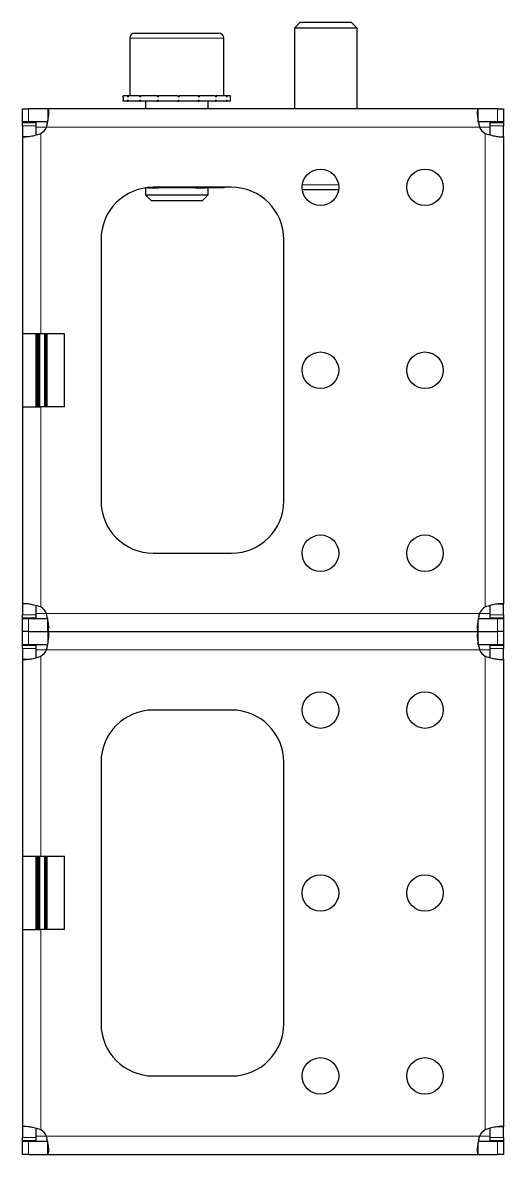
# Model space of a CAD drawing. Header units: millimetres. Extents: x 0 to 2052, y -357 to 593.
# Drawn here: x 1959.8 to 2051.8, y 289.4 to 505.9 of the extents above; entities that cross this region are included whole.
import ezdxf

# ---------------------------------------------------------------- set-up
doc = ezdxf.new("R2010")
doc.units = ezdxf.units.MM

msp = doc.modelspace()

# ---------------------------------------------------------------- linework, layer by layer
at = {"color": 7, "linetype": 'Continuous', "lineweight": 25}
for p, q in [((2012.91, 505.89), (2011.83, 504.82)), ((2011.83, 504.82), (2011.83, 489.39)), ((2023.83, 504.82), (2011.83, 504.82)), ((2022.76, 505.89), (2012.91, 505.89)), ((2023.83, 504.82), (2022.76, 505.89)), ((2023.83, 489.39), (2023.83, 504.82)), ((1980.33, 502.89), (1980.33, 491.89)), ((1981.33, 503.89), (1988.86, 503.89)), ((1988.86, 503.89), (1997.33, 503.89)), ((1998.33, 491.89), (1998.33, 502.89)), ((1979.08, 491.89), (1979.08, 490.89)), ((1979.08, 491.89), (1979.09, 491.89)), ((1979.09, 491.89), (1979.09, 491.64)), ((1979.92, 491.89), (1979.09, 491.89)), ((1979.92, 491.89), (1980.02, 491.89)), ((1980.02, 491.89), (1980.02, 491.64)), ((1982.18, 491.89), (1980.02, 491.89)), ((1982.18, 491.89), (1982.36, 491.89)), ((1982.36, 491.89), (1982.36, 491.64)), ((1985.54, 491.89), (1982.36, 491.89)), ((1985.54, 491.89), (1985.77, 491.89)), ((1985.77, 491.89), (1985.77, 491.64)), ((1989.47, 491.89), (1985.77, 491.89)), ((1989.47, 491.89), (1989.55, 491.89)), ((1989.67, 491.89), (1989.72, 491.89)), ((1989.72, 491.89), (1989.72, 491.64)), ((1993.38, 491.89), (1989.72, 491.89)), ((1993.38, 491.89), (1993.61, 491.89)), ((1993.61, 491.89), (1993.61, 491.64)), ((1996.68, 491.89), (1993.61, 491.89)), ((1996.68, 491.89), (1996.85, 491.89)), ((1996.85, 491.89), (1996.85, 491.64)), ((1998.85, 491.89), (1996.85, 491.89)), ((1998.85, 491.89), (1998.94, 491.89)), ((1998.94, 491.89), (1998.94, 491.64)), ((1999.58, 491.89), (1998.94, 491.89)), ((1999.58, 490.89), (1999.58, 491.89)), ((1959.83, 486.89), (1959.83, 489.39)), ((1959.83, 489.39), (1960.94, 489.39)), ((1964.66, 489.39), (1960.94, 489.39)), ((2047, 489.39), (1964.66, 489.39)), ((1964.66, 489.39), (1964.66, 487.18)), ((1979.08, 490.89), (1979.09, 490.89)), ((1979.09, 490.89), (1979.09, 491.14)), ((1979.92, 490.89), (1979.09, 490.89)), ((1979.92, 490.89), (1980.02, 490.89)), ((1980.02, 490.89), (1980.02, 491.14)), ((1982.18, 490.89), (1980.02, 490.89)), ((1982.18, 490.89), (1982.36, 490.89)), ((1982.36, 490.89), (1982.36, 491.14)), ((1985.54, 490.89), (1982.36, 490.89)), ((1983.33, 490.89), (1983.33, 489.39)), ((1985.54, 490.89), (1985.77, 490.89)), ((1985.77, 490.89), (1985.77, 491.14)), ((1989.47, 490.89), (1985.77, 490.89)), ((1989.47, 490.89), (1989.63, 490.89)), ((1989.63, 490.89), (1989.72, 490.89)), ((1989.72, 490.89), (1989.72, 491.14)), ((1993.38, 490.89), (1989.72, 490.89)), ((1993.38, 490.89), (1993.61, 490.89)), ((1993.61, 490.89), (1993.61, 491.14)), ((1996.68, 490.89), (1993.61, 490.89)), ((1995.33, 489.39), (1995.33, 490.89)), ((1996.68, 490.89), (1996.85, 490.89)), ((1996.85, 490.89), (1996.85, 491.14)), ((1998.85, 490.89), (1996.85, 490.89)), ((1998.85, 490.89), (1998.94, 490.89)), ((1998.94, 490.89), (1998.94, 491.14)), ((1999.58, 490.89), (1998.94, 490.89)), ((2047, 486.89), (2047, 489.39)), ((2050.72, 489.39), (2047, 489.39)), ((2050.72, 489.39), (2051.83, 489.39)), ((2051.83, 489.39), (2051.83, 486.89)), ((1960.94, 486.89), (1959.83, 486.89)), ((1959.83, 486.89), (1959.83, 486.79)), ((1959.83, 486.79), (1962.33, 486.79)), ((1959.83, 486.18), (1959.83, 486.79)), ((1959.83, 486.18), (1959.83, 484.12)), ((1964.66, 486.89), (1960.94, 486.89)), ((1962.33, 486.79), (1962.33, 486.18)), ((1962.33, 486.18), (1962.33, 484.36)), ((2050.72, 486.89), (2047, 486.89)), ((2049.33, 486.79), (2051.83, 486.79)), ((2049.33, 486.18), (2049.33, 486.79)), ((2049.33, 484.34), (2049.33, 486.18)), ((2051.83, 486.89), (2050.72, 486.89)), ((2051.83, 486.79), (2051.83, 486.89)), ((2051.83, 486.79), (2051.83, 486.18)), ((2051.83, 484.12), (2051.83, 486.18)), ((1959.83, 484.12), (1960.92, 484.12)), ((1959.83, 484.12), (1959.83, 446.39)), ((2051.83, 484.12), (2051.83, 394.67)), ((1983.33, 474.28), (1983.33, 472.97)), ((1983.86, 474.29), (1983.42, 474.29)), ((1983.86, 474.29), (1985.76, 474.29)), ((1999.83, 474.39), (1984.83, 474.39)), ((1986.31, 474.29), (1985.76, 474.29)), ((1992.35, 474.29), (1986.31, 474.29)), ((1992.91, 474.29), (1992.35, 474.29)), ((1992.91, 474.29), (1994.8, 474.29)), ((1998.06, 474.29), (1994.8, 474.29)), ((1995.33, 472.97), (1995.33, 474.29)), ((1998.06, 474.29), (1998.06, 474.39)), ((1998.16, 474.29), (1998.06, 474.29)), ((1998.18, 474.29), (1998.16, 474.29)), ((1998.16, 474.29), (1998.16, 474.29)), ((1983.33, 472.97), (1984.41, 471.89)), ((1983.33, 472.97), (1988.98, 472.97)), ((1988.98, 472.97), (1995.33, 472.97)), ((1994.26, 471.89), (1995.33, 472.97)), ((2020.29, 473.89), (2013.37, 473.89)), ((1984.41, 471.89), (1989.04, 471.89)), ((1989.04, 471.89), (1994.26, 471.89)), ((1974.83, 464.39), (1974.83, 414.39)), ((2009.83, 414.39), (2009.83, 464.39)), ((1963.33, 446.39), (1959.83, 446.39)), ((1959.83, 446.39), (1959.83, 432.39)), ((1962.33, 446.39), (1962.33, 432.39)), ((1967.83, 446.39), (1963.33, 446.39)), ((1967.83, 432.39), (1967.83, 446.39)), ((1959.83, 432.39), (1963.33, 432.39)), ((1959.83, 432.39), (1959.83, 394.67)), ((1967.83, 432.39), (1963.33, 432.39)), ((1984.83, 404.39), (1999.83, 404.39)), ((1959.83, 394.67), (1959.83, 392.6)), ((1962.33, 394.44), (1962.33, 392.6)), ((2049.33, 392.6), (2049.33, 394.42)), ((2051.83, 394.67), (2050.74, 394.67)), ((2051.83, 392.6), (2051.83, 394.67)), ((1959.83, 391.99), (1959.83, 392.6)), ((1962.33, 391.99), (1959.83, 391.99)), ((1959.83, 391.99), (1959.83, 391.89)), ((1959.83, 389.39), (1959.83, 391.89)), ((1959.83, 391.89), (1960.94, 391.89)), ((1960.94, 391.89), (1964.66, 391.89)), ((1962.33, 392.6), (1962.33, 391.99)), ((1964.66, 389.39), (1964.66, 391.89)), ((2047, 391.89), (2050.72, 391.89)), ((2049.33, 391.99), (2049.33, 392.6)), ((2051.83, 391.99), (2049.33, 391.99)), ((2050.72, 391.89), (2051.83, 391.89)), ((2051.83, 392.6), (2051.83, 391.99)), ((2051.83, 391.89), (2051.83, 391.99)), ((2051.83, 391.89), (2051.83, 389.39)), ((2047, 389.39), (2047, 391.61)), ((1960.94, 389.39), (1959.83, 389.39)), ((1959.83, 386.89), (1959.83, 389.39)), ((1960.94, 389.39), (1964.66, 389.39)), ((1964.66, 389.39), (2047, 389.39)), ((1964.66, 389.39), (1964.66, 387.18)), ((2047, 389.39), (2050.72, 389.39)), ((2047, 386.89), (2047, 389.39)), ((2051.83, 389.39), (2050.72, 389.39)), ((2051.83, 389.39), (2051.83, 386.89)), ((1960.94, 386.89), (1959.83, 386.89)), ((1959.83, 386.89), (1959.83, 386.79)), ((1959.83, 386.79), (1962.33, 386.79)), ((1959.83, 386.18), (1959.83, 386.79)), ((1959.83, 386.18), (1959.83, 384.12)), ((1964.66, 386.89), (1960.94, 386.89)), ((1962.33, 386.79), (1962.33, 386.18)), ((1962.33, 386.18), (1962.33, 384.36)), ((2050.72, 386.89), (2047, 386.89)), ((2049.33, 386.79), (2051.83, 386.79)), ((2049.33, 386.18), (2049.33, 386.79)), ((2049.33, 384.34), (2049.33, 386.18)), ((2051.83, 386.89), (2050.72, 386.89)), ((2051.83, 386.79), (2051.83, 386.89)), ((2051.83, 386.79), (2051.83, 386.18)), ((2051.83, 384.12), (2051.83, 386.18)), ((1959.83, 384.12), (1960.92, 384.12)), ((1959.83, 384.12), (1959.83, 346.39)), ((2051.83, 384.12), (2051.83, 294.67)), ((1999.83, 374.39), (1984.83, 374.39)), ((1974.83, 364.39), (1974.83, 314.39)), ((2009.83, 314.39), (2009.83, 364.39)), ((1963.33, 346.39), (1959.83, 346.39)), ((1959.83, 346.39), (1959.83, 332.39)), ((1962.33, 346.39), (1962.33, 332.39)), ((1967.83, 346.39), (1963.33, 346.39)), ((1967.83, 332.39), (1967.83, 346.39)), ((1959.83, 332.39), (1963.33, 332.39)), ((1959.83, 332.39), (1959.83, 294.67)), ((1967.83, 332.39), (1963.33, 332.39)), ((1984.83, 304.39), (1999.83, 304.39)), ((1959.83, 294.67), (1959.83, 292.6)), ((2051.83, 294.67), (2050.74, 294.67)), ((2051.83, 292.6), (2051.83, 294.67)), ((1959.83, 291.99), (1959.83, 292.6)), ((1962.33, 294.44), (1962.33, 292.6)), ((1962.33, 292.6), (1962.33, 291.99)), ((2049.33, 292.6), (2049.33, 294.42)), ((2049.33, 291.99), (2049.33, 292.6)), ((2051.83, 292.6), (2051.83, 291.99)), ((1962.33, 291.99), (1959.83, 291.99)), ((1959.83, 291.99), (1959.83, 291.89)), ((1959.83, 289.39), (1959.83, 291.89)), ((1959.83, 291.89), (1960.94, 291.89)), ((1960.94, 291.89), (1964.66, 291.89)), ((1964.66, 289.39), (1964.66, 291.89)), ((2047, 291.89), (2050.72, 291.89)), ((2047, 289.39), (2047, 291.61)), ((2051.83, 291.99), (2049.33, 291.99)), ((2050.72, 291.89), (2051.83, 291.89)), ((2051.83, 291.89), (2051.83, 291.99)), ((2051.83, 291.89), (2051.83, 289.39)), ((1960.94, 289.39), (1959.83, 289.39)), ((1960.94, 289.39), (1964.66, 289.39)), ((1964.66, 289.39), (2047, 289.39)), ((2047, 289.39), (2050.72, 289.39)), ((2051.83, 289.39), (2050.72, 289.39))]:
    msp.add_line(p, q, dxfattribs=at)
at = {"color": 8, "linetype": 'Continuous', "lineweight": 18}
for p, q in [((1988.8, 502.89), (1980.33, 502.89)), ((1998.33, 502.89), (1988.8, 502.89)), ((1960.94, 489.39), (1960.94, 486.89)), ((2050.72, 486.89), (2050.72, 489.39)), ((1962.33, 486.18), (1959.83, 486.18)), ((1962.33, 485.89), (1964.42, 485.89)), ((1964.42, 485.89), (2047.24, 485.89)), ((2047.24, 485.89), (2049.33, 485.89)), ((2051.83, 486.18), (2049.33, 486.18)), ((1963.33, 484.67), (1963.33, 446.39)), ((2048.33, 484.67), (2048.33, 394.11)), ((1985.76, 474.39), (1985.76, 474.29)), ((1986.31, 474.39), (1986.31, 474.29)), ((1992.35, 474.39), (1992.35, 474.29)), ((1992.91, 474.39), (1992.91, 474.29)), ((2013.37, 474.89), (2020.29, 474.89)), ((1962.63, 432.39), (1962.63, 446.39)), ((1962.83, 446.39), (1962.83, 432.39)), ((1962.94, 432.39), (1962.94, 446.39)), ((1963.14, 446.39), (1963.14, 432.39)), ((1964.02, 432.39), (1964.02, 446.39)), ((1964.22, 446.39), (1964.22, 432.39)), ((1964.33, 432.39), (1964.33, 446.39)), ((1964.53, 446.39), (1964.53, 432.39)), ((1963.33, 432.39), (1963.33, 394.11)), ((1959.83, 392.6), (1962.33, 392.6)), ((1960.94, 391.89), (1960.94, 389.39)), ((1964.42, 392.89), (1962.33, 392.89)), ((1964.42, 392.89), (2047.24, 392.89)), ((2049.33, 392.89), (2047.24, 392.89)), ((2049.33, 392.6), (2051.83, 392.6)), ((2050.72, 389.39), (2050.72, 391.89)), ((1960.94, 389.39), (1960.94, 386.89)), ((2050.72, 386.89), (2050.72, 389.39)), ((1962.33, 386.18), (1959.83, 386.18)), ((1962.33, 385.89), (1964.42, 385.89)), ((1964.42, 385.89), (2047.24, 385.89)), ((2047.24, 385.89), (2049.33, 385.89)), ((2051.83, 386.18), (2049.33, 386.18)), ((1963.33, 384.67), (1963.33, 346.39)), ((2048.33, 384.67), (2048.33, 294.11)), ((1962.63, 332.39), (1962.63, 346.39)), ((1962.83, 346.39), (1962.83, 332.39)), ((1962.94, 332.39), (1962.94, 346.39)), ((1963.14, 346.39), (1963.14, 332.39)), ((1964.02, 332.39), (1964.02, 346.39)), ((1964.22, 346.39), (1964.22, 332.39)), ((1964.33, 332.39), (1964.33, 346.39)), ((1964.53, 346.39), (1964.53, 332.39)), ((1963.33, 332.39), (1963.33, 294.11)), ((1959.83, 292.6), (1962.33, 292.6)), ((1964.42, 292.89), (1962.33, 292.89)), ((1964.42, 292.89), (2047.24, 292.89)), ((2049.33, 292.89), (2047.24, 292.89)), ((2049.33, 292.6), (2051.83, 292.6)), ((1960.94, 291.89), (1960.94, 289.39)), ((2050.72, 289.39), (2050.72, 291.89))]:
    msp.add_line(p, q, dxfattribs=at)
at = {"color": 7, "linetype": 'Continuous', "lineweight": 25}
for centre in [(2016.83, 474.39), (2036.83, 474.39), (2016.83, 439.39), (2036.83, 439.39), (2016.83, 404.39), (2036.83, 404.39), (2016.83, 374.39), (2036.83, 374.39), (2016.83, 339.39), (2036.83, 339.39), (2016.83, 304.39), (2036.83, 304.39)]:
    msp.add_circle(centre, 3.5, dxfattribs=at)
for centre, radius, start, end in [((1981.33, 502.89), 1, 90, 180), ((1997.33, 502.89), 1, 0, 90), ((1961.33, 487.54), 3.5, 304.8499, 331.8729), ((2050.33, 487.54), 3.5, 208.1271, 235.1501), ((1984.83, 464.39), 10, 90, 180), ((1999.83, 464.39), 10, 0, 90), ((1984.83, 414.39), 10, 180, 270), ((1999.83, 414.39), 10, 270, 0), ((1961.33, 391.24), 3.5, 28.1271, 55.1501), ((2050.33, 391.24), 3.5, 124.8499, 151.8729), ((1961.33, 387.54), 3.5, 304.8499, 331.8729), ((2050.33, 387.54), 3.5, 208.1271, 235.1501), ((1984.83, 364.39), 10, 90, 180), ((1999.83, 364.39), 10, 0, 90), ((1984.83, 314.39), 10, 180, 270), ((1999.83, 314.39), 10, 270, 0), ((1961.33, 291.24), 3.5, 28.1271, 55.1501), ((2050.33, 291.24), 3.5, 124.8499, 151.8729)]:
    msp.add_arc(centre, radius, start, end, dxfattribs=at)
for points, knots in [([(1979.09, 491.64), (1979.09, 491.68), (1979.08, 491.75), (1979.08, 491.83), (1979.08, 491.87), (1979.08, 491.89)], [0, 0, 0, 0, 0.499981, 0.749988, 1, 1, 1, 1]), ([(1980.02, 491.64), (1980, 491.68), (1979.97, 491.75), (1979.94, 491.83), (1979.92, 491.87), (1979.92, 491.89)], [0, 0, 0, 0, 0.4999808, 0.7499881, 1, 1, 1, 1]), ([(1982.36, 491.64), (1982.33, 491.68), (1982.29, 491.75), (1982.23, 491.83), (1982.2, 491.87), (1982.18, 491.89)], [0, 0, 0, 0, 0.499981, 0.749988, 1, 1, 1, 1]), ([(1985.77, 491.64), (1985.73, 491.68), (1985.67, 491.75), (1985.6, 491.83), (1985.56, 491.87), (1985.54, 491.89)], [0, 0, 0, 0, 0.499981, 0.749988, 1, 1, 1, 1]), ([(1989.72, 491.64), (1989.68, 491.68), (1989.62, 491.75), (1989.53, 491.83), (1989.49, 491.87), (1989.47, 491.89)], [0, 0, 0, 0, 0.4999808, 0.7499881, 1, 1, 1, 1]), ([(1989.72, 491.64), (1989.7, 491.71), (1989.67, 491.84), (1989.64, 491.88), (1989.63, 491.89)], [0, 0, 0, 0, 0.561794, 1, 1, 1, 1]), ([(1993.61, 491.64), (1993.57, 491.68), (1993.52, 491.75), (1993.44, 491.83), (1993.4, 491.87), (1993.38, 491.89)], [0, 0, 0, 0, 0.499981, 0.749988, 1, 1, 1, 1]), ([(1996.85, 491.64), (1996.82, 491.68), (1996.78, 491.75), (1996.72, 491.83), (1996.69, 491.87), (1996.68, 491.89)], [0, 0, 0, 0, 0.499981, 0.749988, 1, 1, 1, 1]), ([(1998.94, 491.64), (1998.93, 491.68), (1998.91, 491.75), (1998.88, 491.83), (1998.86, 491.87), (1998.85, 491.89)], [0, 0, 0, 0, 0.499981, 0.749988, 1, 1, 1, 1]), ([(1964.42, 485.89), (1964.47, 486.15), (1964.57, 486.64), (1964.72, 487.46), (1964.82, 488.17), (1964.84, 488.74), (1964.82, 489.1), (1964.76, 489.34), (1964.7, 489.37), (1964.66, 489.39)], [0, 0, 0, 0, 0.144067, 0.271276, 0.474907, 0.597997, 0.726338, 0.860245, 1, 1, 1, 1]), ([(1979.08, 490.89), (1979.08, 490.91), (1979.08, 490.95), (1979.08, 491.04), (1979.09, 491.1), (1979.09, 491.14)], [0, 0, 0, 0, 0.25014, 0.50028, 1, 1, 1, 1]), ([(1979.92, 490.89), (1979.92, 490.91), (1979.94, 490.95), (1979.97, 491.04), (1980, 491.1), (1980.02, 491.14)], [0, 0, 0, 0, 0.25014, 0.50028, 1, 1, 1, 1]), ([(1982.18, 490.89), (1982.2, 490.91), (1982.23, 490.95), (1982.29, 491.04), (1982.33, 491.1), (1982.36, 491.14)], [0, 0, 0, 0, 0.25014, 0.50028, 1, 1, 1, 1]), ([(1985.54, 490.89), (1985.56, 490.91), (1985.6, 490.95), (1985.67, 491.04), (1985.73, 491.1), (1985.77, 491.14)], [0, 0, 0, 0, 0.25014, 0.50028, 1, 1, 1, 1]), ([(1989.47, 490.89), (1989.49, 490.91), (1989.53, 490.95), (1989.62, 491.04), (1989.68, 491.1), (1989.72, 491.14)], [0, 0, 0, 0, 0.25014, 0.50028, 1, 1, 1, 1]), ([(1989.72, 491.14), (1989.7, 491.07), (1989.67, 490.94), (1989.64, 490.91), (1989.63, 490.89)], [0, 0, 0, 0, 0.561794, 1, 1, 1, 1]), ([(1993.38, 490.89), (1993.4, 490.91), (1993.44, 490.95), (1993.52, 491.04), (1993.57, 491.1), (1993.61, 491.14)], [0, 0, 0, 0, 0.25014, 0.50028, 1, 1, 1, 1]), ([(1996.68, 490.89), (1996.69, 490.91), (1996.72, 490.95), (1996.78, 491.04), (1996.82, 491.1), (1996.85, 491.14)], [0, 0, 0, 0, 0.25014, 0.50028, 1, 1, 1, 1]), ([(1998.85, 490.89), (1998.86, 490.91), (1998.88, 490.95), (1998.91, 491.04), (1998.93, 491.1), (1998.94, 491.14)], [0, 0, 0, 0, 0.25014, 0.50028, 1, 1, 1, 1]), ([(2047, 489.39), (2046.97, 489.37), (2046.91, 489.33), (2046.84, 488.98), (2046.82, 488.31), (2046.96, 487.2), (2047.15, 486.34), (2047.24, 485.89)], [0, 0, 0, 0, 0.16069, 0.301312, 0.521951, 0.753573, 1, 1, 1, 1]), ([(1959.83, 484.12), (1959.86, 484.1), (1959.9, 484.07), (1960.3, 484.06), (1961.01, 484.1), (1962.11, 484.31), (1962.92, 484.55), (1963.33, 484.67)], [0, 0, 0, 0, 0.17084, 0.319217, 0.548103, 0.767822, 1, 1, 1, 1]), ([(2048.33, 484.67), (2048.79, 484.54), (2049.59, 484.33), (2050.5, 484.13), (2051.09, 484.06), (2051.49, 484.04), (2051.78, 484.06), (2051.81, 484.1), (2051.83, 484.12)], [0, 0, 0, 0, 0.2541487, 0.4482127, 0.5749082, 0.7088724, 0.8504677, 1, 1, 1, 1]), ([(1995.08, 474.39), (1995.06, 474.37), (1995.01, 474.31), (1994.91, 474.29), (1994.83, 474.29), (1994.8, 474.29)], [0, 0, 0, 0, 0.319957, 0.82406, 1, 1, 1, 1]), ([(1998.54, 474.39), (1998.5, 474.37), (1998.4, 474.32), (1998.27, 474.3), (1998.21, 474.3), (1998.18, 474.29)], [0, 0, 0, 0, 0.34226, 0.727317, 1, 1, 1, 1]), ([(1963.33, 394.11), (1962.87, 394.24), (1962.07, 394.46), (1961.16, 394.65), (1960.57, 394.72), (1960.17, 394.74), (1959.89, 394.73), (1959.85, 394.69), (1959.83, 394.67)], [0, 0, 0, 0, 0.254149, 0.448213, 0.574908, 0.708872, 0.850468, 1, 1, 1, 1]), ([(2051.83, 394.67), (2051.81, 394.68), (2051.76, 394.71), (2051.36, 394.72), (2050.65, 394.68), (2049.55, 394.47), (2048.74, 394.23), (2048.33, 394.11)], [0, 0, 0, 0, 0.17084, 0.319217, 0.548103, 0.767822, 1, 1, 1, 1]), ([(1964.66, 389.39), (1964.69, 389.41), (1964.75, 389.45), (1964.82, 389.81), (1964.84, 390.47), (1964.7, 391.58), (1964.51, 392.45), (1964.42, 392.89)], [0, 0, 0, 0, 0.16069, 0.301312, 0.521951, 0.753573, 1, 1, 1, 1]), ([(2047.24, 392.89), (2047.19, 392.63), (2047.09, 392.14), (2046.94, 391.32), (2046.84, 390.61), (2046.83, 390.05), (2046.85, 389.69), (2046.9, 389.44), (2046.97, 389.41), (2047, 389.39)], [0, 0, 0, 0, 0.144067, 0.271276, 0.474907, 0.597997, 0.726338, 0.860245, 1, 1, 1, 1]), ([(1964.42, 385.89), (1964.47, 386.15), (1964.57, 386.64), (1964.72, 387.46), (1964.82, 388.17), (1964.84, 388.74), (1964.82, 389.1), (1964.76, 389.34), (1964.7, 389.37), (1964.66, 389.39)], [0, 0, 0, 0, 0.144067, 0.271276, 0.474907, 0.597997, 0.726338, 0.860245, 1, 1, 1, 1]), ([(2047, 389.39), (2046.97, 389.37), (2046.91, 389.33), (2046.84, 388.98), (2046.82, 388.31), (2046.96, 387.2), (2047.15, 386.34), (2047.24, 385.89)], [0, 0, 0, 0, 0.16069, 0.301312, 0.521951, 0.753573, 1, 1, 1, 1]), ([(1959.83, 384.12), (1959.86, 384.1), (1959.9, 384.07), (1960.3, 384.06), (1961.01, 384.1), (1962.11, 384.31), (1962.92, 384.55), (1963.33, 384.67)], [0, 0, 0, 0, 0.17084, 0.319217, 0.548103, 0.767822, 1, 1, 1, 1]), ([(2048.33, 384.67), (2048.79, 384.54), (2049.59, 384.33), (2050.5, 384.13), (2051.09, 384.06), (2051.49, 384.04), (2051.78, 384.06), (2051.81, 384.1), (2051.83, 384.12)], [0, 0, 0, 0, 0.2541487, 0.4482127, 0.5749082, 0.7088724, 0.8504677, 1, 1, 1, 1]), ([(1963.33, 294.11), (1962.87, 294.24), (1962.07, 294.46), (1961.16, 294.65), (1960.57, 294.72), (1960.17, 294.74), (1959.89, 294.73), (1959.85, 294.69), (1959.83, 294.67)], [0, 0, 0, 0, 0.254149, 0.448213, 0.574908, 0.708872, 0.850468, 1, 1, 1, 1]), ([(2051.83, 294.67), (2051.81, 294.68), (2051.76, 294.71), (2051.36, 294.72), (2050.65, 294.68), (2049.55, 294.47), (2048.74, 294.23), (2048.33, 294.11)], [0, 0, 0, 0, 0.1708405, 0.3192172, 0.5481031, 0.7678223, 1, 1, 1, 1]), ([(1964.66, 289.39), (1964.69, 289.41), (1964.75, 289.45), (1964.82, 289.81), (1964.84, 290.47), (1964.7, 291.58), (1964.51, 292.45), (1964.42, 292.89)], [0, 0, 0, 0, 0.16069, 0.3013121, 0.5219513, 0.7535732, 1, 1, 1, 1]), ([(2047.24, 292.89), (2047.19, 292.63), (2047.09, 292.14), (2046.94, 291.32), (2046.84, 290.61), (2046.83, 290.05), (2046.85, 289.69), (2046.9, 289.44), (2046.97, 289.41), (2047, 289.39)], [0, 0, 0, 0, 0.144067, 0.271276, 0.474907, 0.597997, 0.726338, 0.860245, 1, 1, 1, 1])]:
    msp.add_open_spline(points, degree=3, knots=knots, dxfattribs=at)

doc.saveas('drawing.dxf')
